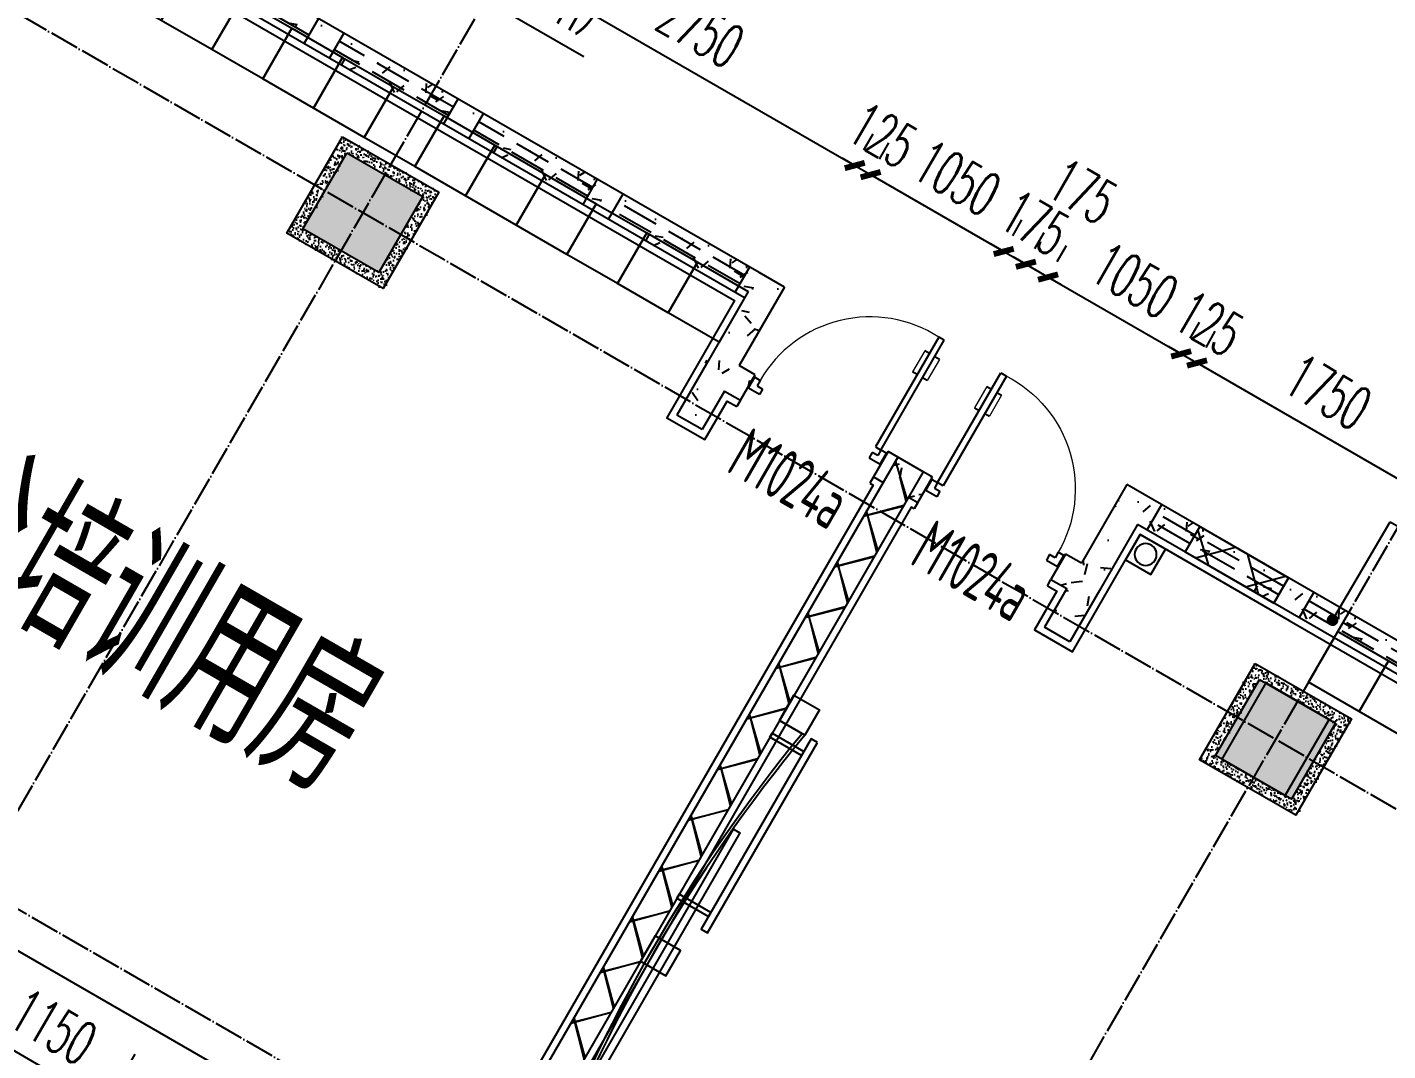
# Model space of a CAD drawing. Header units: millimetres. Extents: x 216654360 to 218309126, y 218099985 to 219647706.
# Drawn here: x 217954669 to 217963966, y 218929070 to 218936065 of the extents above; entities that cross this region are included whole.
import ezdxf

# ---------------------------------------------------------------- set-up
doc = ezdxf.new("R2010")
doc.units = ezdxf.units.MM
doc.header["$LTSCALE"] = 1000
doc.linetypes.add('DASH', pattern=[0.35, 0.25, -0.1])
doc.linetypes.add('DOTE', pattern=[2.4200000000000004, 2, -0.2, 0.02, -0.2])
for name, color, linetype in [('A-ANNO-DIMS', 3, 'Continuous'), ('A-ANNO-DOTE', 1, 'DOTE'), ('A-ANNO-IDEN-INDX', 3, 'Continuous'), ('A-ANNO-TTLB', 7, 'Continuous'), ('A-ANNO-TXT', 7, 'Continuous'), ('A-COLU-CONC', 2, 'Continuous'), ('A-FLOR', 91, 'Continuous'), ('A-FLOR-SPCL', 245, 'Continuous'), ('A-FURN', 45, 'Continuous'), ('A-WALL', 2, 'Continuous'), ('A-WALL-MSNW', 2, 'Continuous'), ('A-WALL-PATT', 252, 'Continuous'), ('A-WIND', 161, 'Continuous'), ('P-RAIN-VPIP', 193, 'Continuous'), ('PUB_HATCH', 8, 'Continuous'), ('WINDOW', 4, 'Continuous'), ('WINDOW_TEXT', 7, 'Continuous'), ('现状植物', 3, 'Continuous')]:
    doc.layers.add(name, color=color, linetype=linetype)
doc.layers.add('DIM_MODI', color=6, linetype='Continuous', plot=False)
doc.styles.add('_TCH_DIM_T3', font='SIMPLEX.shx', dxfattribs={"width": 0.5647058823529413, "bigfont": 'GBCBIG.shx'})
doc.styles.add('_TCH_WINDOW', font='GBENOR', dxfattribs={"width": 0.8, "bigfont": 'GBCBIG'})
doc.styles.add('A_DIM', font='SIMPLEX', dxfattribs={"width": 0.7, "bigfont": 'HZ'})
doc.dimstyles.new('_TCH_ARCH&&100', dxfattribs={"dimtxt": 297.5, "dimasz": 100, "dimexe": 250, "dimexo": 300, "dimgap": 126.25, "dimtad": 1, "dimdec": 0, "dimzin": 0, "dimdsep": 46, "dimtxsty": '_TCH_DIM_T3', "dimblk": 'ARCHTICK', "dimcen": 0.09, "dimclrt": 7, "dimazin": 2, "dimtfac": 1, "dimtdec": 0, "dimtix": 1, "dimtmove": 2, "dimatfit": 3, "dimfxl": 100, "dimtolj": 1, "dimtzin": 0, "dimarcsym": 0})
pattern_1 = [(0, (354, -366), (600, 1200), [0, -1200]), (0, (-348, -528), (600, 1200), [0, -1200]), (0, (42, -540), (600, 1200), [0, -1200]), (0, (468, -186), (600, 1200), [0, -1200]), (0, (-30, -600), (600, 1200), [0, -1200]), (0, (588, 570), (600, 1200), [0, -1200]), (0, (222, 474), (600, 1200), [0, -1200]), (0, (413.9999999999999, 324), (600, 1200), [0, -1200]), (0, (-564, 300), (600, 1200), [0, -1200]), (0, (24, 246), (600, 1200), [0, -1200]), (0, (-204, -60), (600, 1200), [0, -1200]), (0, (-192, -509.9999999999999), (600, 1200), [0, -1200]), (0, (258, -558), (600, 1200), [0, -1200]), (0, (588, -30), (600, 1200), [0, -1200]), (0, (-534, -216), (600, 1200), [0, -1200]), (0, (-432, -12), (600, 1200), [0, -1200]), (0, (36, -96), (600, 1200), [0, -1200]), (0, (-132, -270), (600, 1200), [0, -1200]), (0, (-228, 126), (600, 1200), [0, -1200]), (0, (-78, 576), (600, 1200), [0, -1200]), (0, (-486.0000000000001, -468), (600, 1200), [0, -1200]), (0, (174, 330), (600, 1200), [0, -1200]), (0, (-384, 348), (600, 1200), [0, -1200]), (0, (-480, 504), (600, 1200), [0, -1200]), (130.601294, (514.285716, 194.285712), (-2999.999966861969, 3600.000015739533), [52.683108, -22074.222]), (18.4349488, (428.571432, 217.142856), (2999.999988936139, 1199.999991146445), [54.21048, -7535.2558]), (90, (428.571432, 165.714288), (600.0000000000001, 1200), [51.428568, -2348.5713]), (161.565051, (480, 148.571424), (-3000.000015105215, 1199.999910544823), [54.21048, -7535.2558]), (53.1301023, (480, 148.571424), (600.0000011342403, 1199.99999943288), [57.14286, -5942.856999999999]), (135, (525.714288, -462.85704), (-600.0000725322863, 1199.999918790402), [48.48732, -3345.6252]), (45, (457.142856, -462.85704), (599.9999961647541, 1199.999995157935), [48.48732, -3345.6252]), (135, (491.428572, -497.1428400000001), (-600.0000725322863, 1199.999918790402), [48.48732, -3345.6252]), (45, (491.428572, -497.1428400000001), (599.9999961647541, 1199.999995157935), [48.48732, -3345.6252]), (116.565051, (-51.42852, 342.857148), (-0.0001043859734650709, 2399.999934707041), [63.887652, -1277.753]), (180, (-79.99991999999999, 399.999996), (-599.9999999999998, 1200), [68.571432, -1131.4285]), (63.43494880000001, (-177.1428, 342.857148), (5.432290706153253e-06, 2399.999988372672), [63.887652, -1277.753]), (116.565051, (-148.5714, 285.714288), (-0.0001043859734650709, 2399.999934707041), [63.887652, -1277.753]), (0, (-148.5714, 285.714288), (600, 1200), [68.571432, -1131.4285]), (63.43494880000001, (-79.99991999999999, 285.714288), (5.432290706153253e-06, 2399.999988372672), [63.887652, -1277.753]), (107.102728, (399.999996, -62.85708000000001), (-1799.999931184909, 6000.000009680287), [77.72269200000001, -32565.805]), (143.972626, (377.142852, 11.428572), (-11399.99985547618, 8399.999990492668), [77.72269200000001, -16244.04]), (180, (314.285712, 57.14286), (-599.9999999999998, 1200), [74.285712, -1125.7142]), (36.02737329999999, (177.14286, 11.428572), (11399.99991575318, 8399.99990944439), [77.72269200000001, -16244.04]), (71.5650511, (154.285716, -57.14279999999999), (1800.000009240657, 5999.99998966958), [72.280632, -7517.185600000001]), (107.102728, (177.14286, -131.42856), (-1799.999931184909, 6000.000009680287), [77.72269200000001, -32565.805]), (143.972626, (240, -177.1428), (-11399.99985547618, 8399.999990492668), [77.72269200000001, -16244.04]), (0, (240, -177.1428), (600, 1200), [74.285712, -1125.7142]), (36.02737329999999, (314.285712, -177.1428), (11399.99991575318, 8399.99990944439), [77.72269200000001, -16244.04]), (71.5650511, (377.142852, -131.42856), (1800.000009240657, 5999.99998966958), [72.280632, -7517.185600000001]), (150.255118, (411.428568, 497.142852), (-1800.000004260273, 1199.999985130039), [46.07004, -9628.639200000001]), (90, (371.428572, 474.28572), (600.0000000000001, 1200), [45.714288, -2354.2855]), (29.7448813, (371.428572, 474.28572), (1800.000001060037, 1199.999994395642), [46.07004, -9628.639200000001]), (116.565051, (131.428572, -354.28572), (-0.0001043859734650709, 2399.999934707041), [63.887652, -1277.753]), (168.690067, (102.857148, -297.1428), (-5400.000004006199, 1199.999969888218), [58.274508, -12179.371]), (41.18592510000001, (0, -325.7142), (14999.99990911732, 13199.99988457684), [60.743688, -25451.604]), (90, (0, -382.85712), (600.0000000000001, 1200), [57.14286, -2342.857]), (138.814074, (45.714288, -422.85708), (-14999.99973338043, 13200.0000840726), [60.743688, -25451.604]), (16.6992442, (45.714288, -422.85708), (19799.99985103278, 5999.99993715613), [59.6589, -24997.075]), (60.9453959, (102.857148, -405.71424), (599.9999984077513, 1199.99998938541), [58.83217200000001, -24650.679]), (109.983106, (-371.42856, 148.571424), (-3000.000011299861, 8399.999977770043), [66.88400399999998, -28024.39499999999]), (155.556045, (-394.28568, 211.428576), (-7800.000029732115, 3599.999925205931), [69.045972, -28930.263]), (24.4439547, (-519.99996, 211.428576), (7800.000003890955, 3599.999982684802), [69.045972, -28930.263]), (70.01689340000001, (-542.85708, 148.571424), (3000.000009044286, 8399.999979161448), [66.88400399999999, -28024.395]), (109.983106, (-519.99996, 85.71428399999999), (-3000.000011299861, 8399.999977770043), [66.88400399999998, -28024.39499999999]), (160.016893, (-457.14276, 62.85714), (-3000.000001763259, 1199.999945333349), [66.88400399999999, -13978.755]), (19.9831065, (-457.14276, 62.85714), (2999.999983528817, 1199.999998096056), [66.88400399999999, -13978.755]), (70.01689340000001, (-394.28568, 85.71428399999999), (3000.000009044286, 8399.999979161448), [66.88400399999999, -28024.395]), (122.005383, (74.285712, 39.999996), (-600.0000805229399, 1199.999938741572), [53.908464, -11266.868]), (18.4349488, (-5.71428, 68.571432), (2999.999988936139, 1199.999991146445), [54.21048, -7535.2558]), (90, (-5.71428, 17.142852), (600.0000000000001, 1200), [51.428568, -2348.5713]), (161.565051, (45.714288, 0), (-3000.000015105215, 1199.999910544823), [54.21048, -7535.2558]), (54.46232220000002, (45.714288, 0), (4199.999993914518, 5999.999991012131), [49.15614, -20596.423]), (116.565051, (-274.28568, -251.42856), (-0.0001043859734650709, 2399.999934707041), [63.887652, -1277.753]), (180, (-302.85708, -194.28564), (-599.9999999999998, 1200), [62.85714, -1137.1428]), (59.0362434, (-399.99996, -251.42856), (600.000001953063, 1199.999994175555), [66.63945599999998, -13927.644]), (120.963756, (-365.71428, -308.57136), (-600.0000819959288, 1199.999944893199), [66.639456, -13927.644]), (0, (-365.71428, -308.57136), (600, 1200), [62.85714, -1137.1428]), (63.43494880000001, (-302.85708, -308.57136), (5.432290706153253e-06, 2399.999988372672), [63.887652, -1277.753])]
pattern_2 = [(45, (200, 0), (-200.0002033111466, 200.0002033111467), []), (135, (200, 0), (-200.0002033111467, -200.0002033111466), [])]
pattern_3 = [(140, (6502386.07597335, 175688.3338082992), (6.275213498259515, 71.72601826007535), [7.5, -82.5]), (85, (6502386.07597335, 175688.3338082992), (-75.21921337000119, -13.8751333613), [6, -66]), (190.4514, (6502386.59890735, 175694.3109762992), (-68.94395420609534, 57.85093817140216), [6.37401899999999, -70.11421119999983]), (136.1842, (6502366.07597335, 175688.3338082992), (16.55190143290181, 106.7241048625644), [11.24999999999998, -123.7499999999998]), (186.6356, (6502367.45530405, 175697.2274827992), (-97.41178709004417, 93.46627055487033), [9.561028799999953, -105.1712999999996]), (81.18420000000006, (6502366.07597335, 175688.3338082992), (-97.41186009253246, 93.46619451336272), [9, -99]), (111, (6502371.07597335, 175698.3338082992), (40.26188906653389, 59.69070521184616), [7.499999999999989, -82.49999999999983]), (55.99999999999998, (6502371.07597335, 175698.3338082992), (-72.5150045046853, 24.33153319215818), [6, -66]), (161.4514, (6502374.431133949, 175703.3080315992), (-32.25304967099523, 84.02226285814899), [6.374018999999989, -70.11421119999981]), (127.5, (6502386.07597335, 175688.3338082992), (-33.28938538313115, 1.215985531729069), [0, -65.19999999999999, 0, -67, 0, -66.25]), (97.49999999999993, (6502386.07597335, 175688.3338082992), (-39.44117118823602, 26.30695374421486), [0, -38.2, 0, -63.7, 0, -25.25]), (57.49999999999999, (6502386.07597335, 175666.0338082992), (2.255487173437979, 53.3822436172409), [0, -25, 0, -78, 0, -103.5]), (47.5, (6502386.07597335, 175656.0338082992), (-10.01049823323177, 58.31861693423862), [0, -32.4999999999999, 0, -51.7999999999999, 0, -73.4999999999998])]

# ---------------------------------------------------------------- blocks, each defined once
blk = doc.blocks.new('A$C5EDE6A0B')
at = {"layer": 'A-FURN', "color": 251}
for points in [[(0, -400.0000000036089), (0, 0), (400, 0), (399.9999999990687, -400.0000000037398)], [(399.9999999990687, -400.0000000038563), (399.9999999990687, -2.328306436538696e-10), (799.9999999990687, -2.473825588822365e-10), (799.9999999990687, -400.0000000039727)], [(799.9999999990687, -400.0000000039727), (799.9999999990396, -4.656612873077393e-10), (1199.99999999904, -4.802132025361061e-10), (1199.999999999069, -400.0000000042055)], [(1199.999999999069, -400.0000000043219), (1199.999999999069, -6.984919309616089e-10), (1599.999999999069, -7.130438461899757e-10), (1599.99999999904, -400.0000000044092)], [(1599.99999999904, -400.0000000045402), (1599.99999999904, -9.313225746154785e-10), (1999.99999999904, -9.458744898438454e-10), (1999.999999999069, -400.0000000046712)], [(1999.999999999069, -400.0000000046712), (1999.99999999904, -1.178705133497715e-09), (2399.999999999069, -1.178705133497715e-09), (2399.999999998137, -400.000000004904)], [(2399.999999998108, -400.0000000050059), (2399.999999998108, -1.396983861923218e-09), (2799.999999998137, -1.411535777151585e-09), (2799.999999998137, -400.0000000051223)], [(2799.999999998137, -400.0000000052532), (2799.999999998137, -1.644366420805454e-09), (3199.999999998137, -1.658918336033821e-09), (3199.999999998137, -400.0000000053551)], [(3199.999999998137, -400.0000000053551), (3199.999999998108, -1.862645149230957e-09), (3599.999999998137, -1.877197064459324e-09), (3599.999999997206, -400.0000000056025)], [(3599.999999997206, -400.0000000057189), (3599.999999997206, -2.110027708113194e-09), (3999.999999997206, -2.110027708113194e-09), (3999.999999997206, -400.0000000058353)], [(3999.999999997206, -400.0000000058353), (3999.999999997177, -2.342858351767063e-09), (4399.999999997206, -2.342858351767063e-09), (4399.999999997206, -400.0000000060681)], [(4399.999999997206, -400.0000000061846), (4399.999999997206, -2.561137080192566e-09), (4799.999999997206, -2.575688995420933e-09), (4799.999999997206, -400.0000000062864)]]:
    blk.add_lwpolyline(points, close=True, dxfattribs=at)
blk = doc.blocks.new('$DorLib2D$00000009')
for p, q in [((0.4128784780300046, 0.9052619659617922), (0.4128784780300046, 0.08070055595349494)), ((0.4541065485304194, 0.9052619659617922), (0.4128784780300046, 0.9052619659617922)), ((0.4541065485304194, 0.08070055595349494), (0.4541065485304194, 0.9052619659617922)), ((0.4128784780300046, 0.7821568824082695), (0.3780038555081039, 0.7821568824082694)), ((0.4889811710523202, 0.7821568824082694), (0.4541065485304194, 0.7821568824082695)), ((0.4128784780300046, 0.6235084014994399), (0.3780038555081039, 0.6235084014994398)), ((0.4889811710523202, 0.6235084014994398), (0.4541065485304194, 0.6235084014994399)), ((-0.4941390729791224, 0.08070055595349494), (-0.4529110024787076, 0.08070055595349494)), ((-0.4941390729791224, -0.001755585047334795), (-0.4941390729791224, 0.08070055595349494)), ((-0.4529110024787076, 0.08070055595349494), (-0.4529110024787076, 0.03947248545308008)), ((-0.4529110024787076, 0.03947248545308008), (-0.4116829319782927, 0.03947248545308008)), ((-0.4116829319782927, 0.03947248545308008), (-0.4116829319782927, -0.001755585047334795)), ((0.4128784780300046, 0.08070055595349494), (0.4541065485304194, 0.08070055595349494)), ((0.4541065485304194, 0.03947248545308008), (0.4128784780300046, 0.03947248545308008)), ((0.4128784780300046, 0.03947248545308008), (0.4128784780300046, -0.001755585047334795)), ((0.4953346190308343, 0.08070055595349494), (0.4541065485304194, 0.08070055595349494)), ((0.4541065485304194, 0.08070055595349494), (0.4541065485304194, 0.03947248545308008)), ((0.4953346190308343, -0.001755585047334795), (0.4953346190308343, 0.08070055595349494)), ((-0.4941390729791224, -0.001755585047334795), (-0.4941390729791224, -0.001755585047334795)), ((-0.4116829319782927, -0.001755585047334795), (-0.4941390729791224, -0.001755585047334795)), ((0.4128784780300046, -0.001755585047334795), (0.4953346190308343, -0.001755585047334795)), ((0.4953346190308343, -0.001755585047334795), (0.4953346190308343, -0.001755585047334795))]:
    blk.add_line(p, q)
at = {"lineweight": 13}
for p, q in [((0.3780038555081039, 0.7821568824082694), (0.3780038555081039, 0.6235084014994398)), ((0.4889811710523202, 0.7821568824082694), (0.4889811710523202, 0.6235084014994398))]:
    blk.add_line(p, q, dxfattribs=at)
blk.add_arc((0.3716497624938499, 0.08173193500353383), 0.8245614100082972, 87.13397114007623, 180.0716668053313, dxfattribs=at)
blk = doc.blocks.new('123rty7u778')
at = {"layer": 'PUB_HATCH'}
h = blk.add_hatch(dxfattribs=at)
h.set_pattern_fill('加气混凝土', color=256, scale=100, style=0)
h.set_pattern_definition(pattern_1)
h.paths.add_polyline_path([(4946063.217079565, -191035.5933836235), (4945996.55041303, -190935.5933836262), (4939046.550412573, -190935.5933836259), (4939246.55041269, -191135.5933836183), (4945996.550412833, -191135.5933836185)])
h = blk.add_hatch(dxfattribs=at)
h.set_pattern_fill('加气混凝土', color=256, scale=100, style=0)
h.set_pattern_definition(pattern_1)
h.paths.add_polyline_path([(4939246.55041269, -191135.5933836183), (4939046.550412573, -190935.5933836259), (4939046.55041257, -191555.9127569674), (4939113.217079274, -191655.9127570019), (4939246.550412566, -191655.9127570355)])
h = blk.add_hatch(dxfattribs=at)
h.set_pattern_fill('加气混凝土', color=256, scale=100, style=0)
h.set_pattern_definition(pattern_1)
h.paths.add_polyline_path([(4945996.550412833, -190935.9127564223), (4945996.55041303, -190935.5933836262), (4946063.217079565, -191035.5933836235), (4946196.550412833, -191035.5933836258), (4946196.550412833, -190935.9127564223)])
h = blk.add_hatch(dxfattribs=at)
h.set_pattern_fill('加气混凝土', color=256, scale=100, style=0)
h.set_pattern_definition(pattern_1)
h.paths.add_polyline_path([(4946063.217079565, -191035.5933836235), (4945996.550412833, -191135.5933836185), (4945996.550412834, -191655.9127568066), (4946129.883746193, -191655.9127567989), (4946196.550412829, -191555.9127568017), (4946196.550412833, -191035.5933836258)])
h = blk.add_hatch(dxfattribs=at)
h.set_pattern_fill('加气混凝土', color=256, scale=100, style=0)
h.set_pattern_definition(pattern_1)
h.paths.add_polyline_path([(4937796.550412821, -191755.9127570029), (4937871.55041275, -191755.912756999), (4937871.55041275, -191555.9127569655), (4937596.550412823, -191555.9127569674)])
h = blk.add_hatch(dxfattribs=at)
h.set_pattern_fill('多孔材料', color=256, scale=100, style=0)
h.set_pattern_definition(pattern_2)
h.paths.add_polyline_path([(4937796.550412821, -191755.9127570029), (4937596.550412823, -191555.9127569674), (4937596.550412932, -198596.0313949625), (4937796.550412932, -198596.0313949609)])
h = blk.add_hatch(dxfattribs=at)
h.set_pattern_fill('加气混凝土', color=256, scale=100, style=0)
h.set_pattern_definition(pattern_1)
h.paths.add_polyline_path([(4939046.55041257, -191555.9127569674), (4938921.550412751, -191555.9127569655), (4938921.55041275, -191755.912756999), (4939046.550412687, -191755.9127570029), (4939113.217079274, -191655.9127570019)])
h = blk.add_hatch(dxfattribs=at)
h.set_pattern_fill('加气混凝土', color=256, scale=100, style=0)
h.set_pattern_definition(pattern_1)
h.paths.add_polyline_path([(4946196.550412917, -191755.9127567887), (4946321.550412904, -191755.9127567778), (4946321.550412903, -191555.9127567355), (4946196.550412829, -191555.9127568017), (4946129.883746193, -191655.912756799)])
h = blk.add_hatch(dxfattribs=at)
h.set_pattern_fill('加气混凝土', color=256, scale=100, style=0)
h.set_pattern_definition(pattern_1)
h.paths.add_polyline_path([(4947646.550523447, -191555.9127568017), (4947371.550412903, -191555.9127567355), (4947371.550412903, -191755.9127567778), (4947446.550302394, -191755.9127567887)])
h = blk.add_hatch(dxfattribs=at)
h.set_pattern_fill('多孔材料', color=256, scale=100, style=0)
h.set_pattern_definition(pattern_2)
h.paths.add_polyline_path([(4947646.550523447, -191555.9127568017), (4947446.550302394, -191755.9127567887), (4947446.542741804, -198596.0312844279), (4947646.542741804, -198596.0315054939)])
h = blk.add_hatch(dxfattribs=at)
h.set_pattern_fill('加气混凝土', color=256, scale=100, style=0)
h.set_pattern_definition(pattern_1)
h.paths.add_polyline_path([(4939113.217079274, -191655.9127570019), (4939046.550412687, -191755.9127570029), (4939046.550412565, -192060.9127563674), (4939246.550412565, -192060.9127563676), (4939246.550412566, -191655.9127570355)])
h = blk.add_hatch(dxfattribs=at)
h.set_pattern_fill('加气混凝土', color=256, scale=100, style=0)
h.set_pattern_definition(pattern_1)
h.paths.add_polyline_path([(4946129.883746193, -191655.912756799), (4945996.550412834, -191655.9127568064), (4945996.550412834, -192060.9127563676), (4946196.550412834, -192060.9127563676), (4946196.550412917, -191755.9127567887)])
at = {"layer": 'A-ANNO-IDEN-INDX'}
for p, q in [((4940727.205856083, -191035.5933836256), (4940731.6137655, -190257.0000949414)), ((4940731.6137655, -190257.0000949414), (4944220.066363484, -190257.0000949414))]:
    blk.add_line(p, q, dxfattribs=at)
at = {"layer": 'A-ANNO-IDEN-INDX', "const_width": 40}
blk.add_lwpolyline([(4940727.092630376, -191055.5930631215, 1), (4940727.31908179, -191015.5937041297, 1)], format="xyb", close=True, dxfattribs=at)
at = {"layer": 'A-FURN', "color": 251}
blk.add_line((4937796.65419766, -193520.049067658), (4937996.654194442, -193520.0885831096), dxfattribs=at)
for points in [[(4937796.65419766, -193520.049067658), (4937796.693713081, -193320.0490717104), (4937996.693709209, -193320.0885871324), (4937996.654193786, -193520.088583109)], [(4938096.654191745, -193520.1083406116), (4938046.65419278, -193520.0984618606), (4938046.357827862, -195020.0984326726), (4938096.357826768, -195020.1083114534)], [(4938046.634435457, -193620.0984597597), (4938046.628508062, -193650.0984591146), (4937796.628512614, -193650.0490647925), (4937796.634439978, -193620.0490654972)], [(4937895.903405503, -194320.0489934004), (4937945.903405503, -194320.0489934004), (4937945.903405503, -196320.0489934004), (4937895.903405503, -196320.0489934004)], [(4938046.377585604, -194920.0984346244), (4938046.383512818, -194890.0984352696), (4937796.383517371, -194890.0490411859), (4937796.377590126, -194920.0490404817)], [(4937796.318770506, -195217.7543741374), (4937796.279255205, -195417.7543700847), (4937996.279251332, -195417.7938853875), (4937996.318766632, -195217.7938894103)]]:
    blk.add_lwpolyline(points, close=True, dxfattribs=at)
for radius, start, end in [(10897.37174121828, 170.4811375720541, 189.4962217498478), (10877.37174121828, 170.463492991211, 189.5138664403531)]:
    blk.add_arc((4948723.703251525, -195322.2080362383), radius, start, end, dxfattribs=at)
at = {"layer": 'A-WALL'}
for p, q in [((4945996.55041303, -190935.5933836262), (4939046.550412573, -190935.5933836259)), ((4939046.550412573, -190935.5933836259), (4939046.55041257, -191555.9127569674)), ((4945996.550412833, -190935.9127564223), (4945996.55041303, -190935.5933836262)), ((4946196.550412833, -190935.9127564223), (4945996.550412833, -190935.9127564223)), ((4946196.550412833, -190935.9127564223), (4946196.550412833, -191035.5933836258)), ((4946196.550412833, -191035.5933836258), (4946196.550412829, -191555.9127568017)), ((4945996.550412833, -191135.5933836185), (4939246.55041269, -191135.5933836183)), ((4939246.55041269, -191135.5933836183), (4939246.550412566, -191655.9127570355)), ((4945996.550412833, -191135.5933836185), (4945996.550412834, -191655.9127568066)), ((4937871.55041275, -191555.9127569655), (4937596.550412823, -191555.9127569674)), ((4937596.550412823, -191555.9127569674), (4937596.550412932, -198596.0313949625)), ((4937871.55041275, -191755.912756999), (4937871.55041275, -191555.9127569655)), ((4939046.55041257, -191555.9127569674), (4938921.550412751, -191555.9127569655)), ((4938921.550412751, -191555.9127569655), (4938921.55041275, -191755.912756999)), ((4946321.550412903, -191555.9127567355), (4946196.550412829, -191555.9127568017)), ((4946321.550412904, -191755.9127567778), (4946321.550412903, -191555.9127567355)), ((4947646.550523447, -191555.9127568017), (4947371.550412903, -191555.9127567355)), ((4947371.550412903, -191555.9127567355), (4947371.550412903, -191755.9127567778)), ((4947646.550523447, -191555.9127568017), (4947646.542741804, -198596.0315054939)), ((4939246.550412566, -191655.9127570355), (4939246.550412565, -192060.9127563676)), ((4945996.550412834, -191655.9127568064), (4945996.550412834, -192060.9127563676)), ((4937796.550412821, -191755.9127570029), (4937871.55041275, -191755.912756999)), ((4937796.550412821, -191755.9127570029), (4937796.550412932, -198596.0313949609)), ((4938921.55041275, -191755.912756999), (4939046.550412687, -191755.9127570029)), ((4939046.550412687, -191755.9127570029), (4939046.550412565, -192060.9127563674)), ((4946196.550412917, -191755.9127567887), (4946321.550412904, -191755.9127567778)), ((4946196.550412917, -191755.9127567887), (4946196.550412834, -192060.9127563676)), ((4947371.550412903, -191755.9127567778), (4947446.550302394, -191755.9127567887)), ((4947446.550302394, -191755.9127567887), (4947446.542741804, -198596.0312844279)), ((4939246.550412565, -192060.9127563676), (4939046.550412565, -192060.9127563674)), ((4946196.550412834, -192060.9127563676), (4945996.550412834, -192060.9127563676))]:
    blk.add_line(p, q, dxfattribs=at)
at = {"layer": 'A-WALL', "color": 6}
for p, q in [((4937871.550412684, -191755.9127575257), (4937871.550412682, -191805.9127575257)), ((4938921.55041278, -191805.9127570521), (4938921.550412778, -191755.9127570521)), ((4946321.55041304, -191755.9127573387), (4946321.55041304, -191805.9127574633)), ((4947371.550412886, -191755.9127569807), (4947371.550358941, -191805.9127571053))]:
    blk.add_line(p, q, dxfattribs=at)
for points in [[(4938921.55041278, -191805.9127570521), (4938996.550412547, -191805.9127570488), (4938996.550412567, -192110.9127563676), (4939296.550412565, -192110.9127563676), (4939296.550412565, -191185.5933836242), (4939471.518433979, -191185.5933836242), (4939471.518433979, -191185.5933836231), (4940471.550412937, -191185.5933836254), (4940471.550412937, -191185.5933836275), (4945946.55041282, -191185.5933836277), (4945946.550412821, -192110.9127563678), (4946246.550412839, -192110.9127563676), (4946246.550412789, -191805.912756997), (4946321.550412968, -191805.912756997)], [(4937871.550412737, -191805.9127570521), (4937846.550412934, -191805.9127570512), (4937846.550412935, -198546.0313949606), (4938996.542612281, -198546.0313949609)], [(4947371.550358985, -191805.9127569969), (4947396.550251088, -191805.9127839694), (4947396.542795748, -198546.0313949597), (4946246.550412927, -198546.0313949608)]]:
    blk.add_lwpolyline(points, dxfattribs=at)
at = {"layer": 'A-WIND', "linetype": 'DASH'}
for p, q in [((4939321.55041248, -191135.5933836256, 1500), (4939321.55041248, -190935.5933836256, 1500)), ((4940321.55041248, -191135.5933836257, 1500), (4940321.55041248, -190935.5933836257, 1500)), ((4940521.550412933, -191135.5933836256, 1500), (4940521.550412933, -190935.5933836256, 1500)), ((4942521.550412934, -191135.5933836257, 1500), (4942521.550412934, -190935.5933836257, 1500)), ((4942721.550412935, -191135.5933836257, 1500), (4942721.550412935, -190935.5933836257, 1500)), ((4943621.550412935, -191135.5933836258, 1500), (4943621.550412935, -190935.5933836258, 1500)), ((4943821.550412934, -191135.5933836258, 1500), (4943821.550412934, -190935.5933836258, 1500)), ((4944721.550412934, -191135.5933836258, 1500), (4944721.550412934, -190935.5933836258, 1500)), ((4944921.550412928, -191135.5933836258, 1500), (4944921.550412928, -190935.5933836258, 1500)), ((4945921.550412928, -191135.5933836258, 1500), (4945921.550412928, -190935.5933836258, 1500)), ((4940321.55041248, -191002.2600502923, 1500), (4939321.55041248, -191002.2600502923, 1500)), ((4941421.550412933, -191002.2600502924, 1500), (4940521.550412933, -191002.2600502923, 1500)), ((4943621.550412935, -191002.2600502924, 1500), (4942721.550412935, -191002.2600502924, 1500)), ((4944721.550412934, -191002.2600502925, 1500), (4943821.550412934, -191002.2600502924, 1500)), ((4945921.550412928, -191002.2600502925, 1500), (4944921.550412928, -191002.2600502924, 1500)), ((4940321.55041248, -191068.926716959, 1500), (4939321.55041248, -191068.926716959, 1500)), ((4941421.550412933, -191068.926716959, 1500), (4940521.550412933, -191068.926716959, 1500)), ((4942521.550412934, -191068.9267169591, 1500), (4941621.550412934, -191068.926716959, 1500)), ((4943621.550412935, -191068.9267169591, 1500), (4942721.550412935, -191068.9267169591, 1500)), ((4944721.550412934, -191068.9267169592, 1500), (4943821.550412934, -191068.9267169591, 1500)), ((4945921.550412928, -191068.9267169592, 1500), (4944921.550412928, -191068.9267169591, 1500))]:
    blk.add_line(p, q, dxfattribs=at)
at = {"linetype": 'Continuous', "rotation": 180}
for p in [(4945596.550412833, -191485.9127568838), (4945996.550412833, -191485.9127568838)]:
    blk.add_blockref('A$C5EDE6A0B', p, dxfattribs=at)
at = {"layer": 'WINDOW'}
ref = blk.add_blockref('$DorLib2D$00000009', (4938396.550412773, -191655.9127570355), dxfattribs=dict(at, xscale=1050, yscale=-1050, zscale=200, rotation=180))
ref.add_attrib('A', 'M1024a', (4938020.883746108, -192146.607847529), dxfattribs={"layer": 'WINDOW_TEXT', "height": 350, "style": '_TCH_WINDOW', "width": 0.6400000000000001})
ref = blk.add_blockref('$DorLib2D$00000009', (4946846.550412943, -191655.9127568065), dxfattribs=dict(at, xscale=-1050, yscale=-1050, zscale=200, rotation=180))
ref.add_attrib('A', 'M1024a', (4946470.883746278, -192226.3403878803), dxfattribs={"layer": 'WINDOW_TEXT', "height": 350, "style": '_TCH_WINDOW', "width": 0.6400000000000001})
at = {"layer": 'A-ANNO-TXT', "color": 7, "style": 'A_DIM'}
for s, height, width, p in [('）', 350, 0.7, (4944076.483686319, -190152.0000949414)), ('1h', 280, 0.6999999999999998, (4943749.817019652, -190152.0000949414))]:
    blk.add_text(s, height=height, dxfattribs=dict(at, width=width)).set_placement(p)
at = {"layer": 'A-ANNO-TXT', "linetype": 'Continuous', "style": 'A_DIM', "width": 0.7}
blk.add_text('办公培训用房', height=1000, dxfattribs=at).set_placement((4941229.396303697, -195565.5344053968))
blk = doc.blocks.new('123attt')
h = blk.add_hatch(color=2)
h.dxf.hatch_style = 1
h.paths.add_polyline_path([(6528856.650242668, 260781.6907820057), (6529456.650242668, 260781.6907820057), (6529456.650242668, 260181.6907820409), (6528856.650242668, 260181.6907820409)])
at = {"layer": 'A-WALL'}
blk.add_lwpolyline([(6528856.650242668, 260781.6907820057), (6529456.650242668, 260781.6907820057), (6529456.650242668, 260181.6907820409), (6528856.650242668, 260181.6907820409)], close=True, dxfattribs=at)
blk = doc.blocks.new('2929sk')
at = {"layer": 'A-COLU-CONC'}
h = blk.add_hatch(dxfattribs=at)
h.set_pattern_fill('混凝土', scale=10, angle=90)
h.set_pattern_definition(pattern_3)
h.paths.add_polyline_path([(-62088.40205167048, -86952.76195850916), (-61708.39814537857, -86952.76195850916), (-61708.39814537857, -86872.76195850916), (-62008.40205167048, -86872.76195850916), (-62008.40205167048, -86572.76195832115), (-62088.40205167048, -86572.76195832115)])
h.paths.add_polyline_path([(-61708.39814537857, -86952.76195850916), (-61328.39814541303, -86952.76195850916), (-61328.39814541303, -86572.76195832115), (-61408.39814541303, -86572.76195832115), (-61408.39814541303, -86872.76195850916), (-61708.39814537857, -86872.76195850916)])
h.paths.add_polyline_path([(-61408.39814541303, -86572.76195832115), (-61328.39814541303, -86572.76195832115), (-61328.39814541303, -86192.76195850811), (-61708.39814537857, -86192.76195850811), (-61708.39814537857, -86272.76195850811), (-61408.39814541303, -86272.76195850811)])
h.paths.add_polyline_path([(-62088.40205167048, -86572.76195832115), (-62008.40205167048, -86572.76195832115), (-62008.40205167048, -86272.76195850811), (-61708.39814537857, -86272.76195850811), (-61708.39814537857, -86192.76195850811), (-62088.40205167048, -86192.76195850811)])
h = blk.add_hatch(dxfattribs=at)
h.set_pattern_fill('混凝土', scale=10, angle=90)
h.set_pattern_definition(pattern_3)
h.paths.add_polyline_path([(-54888.40853632707, -86952.76195850916), (-54508.40463003516, -86952.76195850916), (-54508.40463003516, -86872.76195850916), (-54808.40853632707, -86872.76195850916), (-54808.40853632707, -86572.76195832115), (-54888.40853632707, -86572.76195832115)])
h.paths.add_polyline_path([(-54508.40463003516, -86952.76195850916), (-54128.40463006962, -86952.76195850916), (-54128.40463006962, -86572.76195832115), (-54208.40463006962, -86572.76195832115), (-54208.40463006962, -86872.76195850916), (-54508.40463003516, -86872.76195850916)])
h.paths.add_polyline_path([(-54208.40463006962, -86572.76195832115), (-54128.40463006962, -86572.76195832115), (-54128.40463006962, -86192.76195850817), (-54508.40463003516, -86192.76195850817), (-54508.40463003516, -86272.76195850817), (-54208.40463006962, -86272.76195850817)])
h.paths.add_polyline_path([(-54888.40853632707, -86572.76195832115), (-54808.40853632707, -86572.76195832115), (-54808.40853632707, -86272.76195850817), (-54508.40463003516, -86272.76195850817), (-54508.40463003516, -86192.76195850817), (-54888.40853632707, -86192.76195850817)])
at = {"layer": 'A-ANNO-DOTE', "ltscale": 0.1}
for p, q in [((-61708.41759934928, -98506.28522877552), (-61708.41759934928, -79972.7619583212)), ((-54508.41759934928, -98506.28522877552), (-54508.41759934928, -79972.76195832132)), ((-16719.25256192591, -81272.76195832115), (-77371.81503087282, -81272.76195832127)), ((-16719.25256192591, -86572.76195832115), (-75808.41759934928, -86572.76195832127))]:
    blk.add_line(p, q, dxfattribs=at)
at = {"layer": 'A-COLU-CONC', "color": 7}
for points in [[(-61328.39814541303, -86952.76195850916), (-62088.40205167048, -86952.76195850916), (-62088.40205167048, -86192.76195850811), (-61328.39814541303, -86192.76195850811)], [(-61408.39814541303, -86872.76195850916), (-62008.40205167048, -86872.76195850916), (-62008.40205167048, -86272.76195850811), (-61408.39814541303, -86272.76195850811)], [(-54128.40463006962, -86952.76195850916), (-54888.40853632707, -86952.76195850916), (-54888.40853632707, -86192.76195850817), (-54128.40463006962, -86192.76195850817)], [(-54208.40463006962, -86872.76195850916), (-54808.40853632707, -86872.76195850916), (-54808.40853632707, -86272.76195850817), (-54208.40463006962, -86272.76195850817)]]:
    blk.add_lwpolyline(points, close=True, dxfattribs=at)
at = {"layer": 'A-WALL', "color": 6, "rotation": 180}
for p in [(6467448.252097255, 173908.9288235325), (6474648.245612598, 173908.9288235325)]:
    blk.add_blockref('123attt', p, dxfattribs=at)
blk = doc.blocks.new('A$C31C83305')
at = {"layer": 'DIM_MODI'}
blk.add_lwpolyline([(100, 100), (100, -100), (-100, -100), (-100, 100)], close=True, dxfattribs=at)
at = {"layer": 'P-RAIN-VPIP'}
blk.add_circle((0, 4.592425496802574e-15), 75, dxfattribs=at)
blk = doc.blocks.new('p0422')
at = {"layer": 'A-ANNO-TTLB', "xscale": -1, "rotation": 180}
blk.add_blockref('A$C31C83305', (6107145.876535365, 34042.37200248954), dxfattribs=at)
blk = doc.blocks.new('_ArchTick')
at = {"color": 0, "linetype": 'ByBlock', "const_width": 0.4}
blk.add_lwpolyline([(-0.5, -0.5), (0.5, 0.5)], dxfattribs=at)
blk = doc.blocks.new('*D574')
at = {"layer": 'A-ANNO-DIMS', "color": 0, "lineweight": -2, "transparency": 16777216}
for p, q in [((6101720.835602639, 27632.88157944026), (6101720.835602639, 26989.98113785137)), ((6102870.835602637, 27632.88157944026), (6102870.835602637, 26989.98113785137)), ((6101720.835602639, 27239.98113785137), (6102870.835602637, 27239.98113785137))]:
    blk.add_line(p, q, dxfattribs=at)
at = {"layer": 'Defpoints', "color": 0, "transparency": 16777216}
for p in [(6101720.835602639, 27932.88157944026), (6102870.835602637, 27932.88157944026), (6102870.835602637, 27239.98113785137)]:
    blk.add_point(p, dxfattribs=at)
at = {"layer": 'A-ANNO-DIMS', "color": 0, "lineweight": -2, "transparency": 16777216, "xscale": 100, "yscale": 100, "zscale": 100, "rotation": 180}
blk.add_blockref('_ArchTick', (6101720.835602639, 27239.98113785137), dxfattribs=at)
at = {"layer": 'A-ANNO-DIMS', "color": 0, "lineweight": -2, "transparency": 16777216, "xscale": 100, "yscale": 100, "zscale": 100}
blk.add_blockref('_ArchTick', (6102870.835602637, 27239.98113785137), dxfattribs=at)
at = {"layer": 'A-ANNO-DIMS', "color": 7, "transparency": 16777216, "insert": (6102295.835602638, 27514.98113785137), "char_height": 297.5, "attachment_point": 5, "style": '_TCH_DIM_T3'}
blk.add_mtext('\\A1;1150', dxfattribs=at)
blk = doc.blocks.new('*D575')
at = {"layer": 'A-ANNO-DIMS', "color": 0, "lineweight": -2, "transparency": 16777216}
for p, q in [((6102870.835602637, 27632.88157944026), (6102870.835602637, 26989.98113785137)), ((6104020.835602632, 27632.88157944026), (6104020.835602632, 26989.98113785137)), ((6102870.835602637, 27239.98113785137), (6104020.835602632, 27239.98113785137))]:
    blk.add_line(p, q, dxfattribs=at)
at = {"layer": 'Defpoints', "color": 0, "transparency": 16777216}
for p in [(6102870.835602637, 27932.88157944026), (6104020.835602632, 27932.88157944026), (6104020.835602632, 27239.98113785137)]:
    blk.add_point(p, dxfattribs=at)
at = {"layer": 'A-ANNO-DIMS', "color": 0, "lineweight": -2, "transparency": 16777216, "xscale": 100, "yscale": 100, "zscale": 100, "rotation": 180}
blk.add_blockref('_ArchTick', (6102870.835602637, 27239.98113785137), dxfattribs=at)
at = {"layer": 'A-ANNO-DIMS', "color": 0, "lineweight": -2, "transparency": 16777216, "xscale": 100, "yscale": 100, "zscale": 100}
blk.add_blockref('_ArchTick', (6104020.835602632, 27239.98113785137), dxfattribs=at)
at = {"layer": 'A-ANNO-DIMS', "color": 7, "transparency": 16777216, "insert": (6103445.835602635, 27514.98113785137), "char_height": 297.5, "attachment_point": 5, "style": '_TCH_DIM_T3'}
blk.add_mtext('\\A1;1150', dxfattribs=at)
blk = doc.blocks.new('*D593')
at = {"layer": 'A-ANNO-DIMS', "color": 0, "lineweight": -2, "transparency": 16777216}
for p, q in [((6096870.990081976, 27031.66263231037), (6096870.991257751, 28095.39673061919)), ((6104020.993958693, 27031.6547292089), (6104020.995134468, 28095.38882751772)), ((6096870.99098142, 27845.39673061934), (6104020.994858136, 27845.38882751788))]:
    blk.add_line(p, q, dxfattribs=at)
at = {"layer": 'Defpoints', "color": 0, "transparency": 16777216}
for p in [(6104020.994858136, 27845.38882751788), (6096870.989750378, 26731.66263231055), (6104020.993627095, 26731.65472920908)]:
    blk.add_point(p, dxfattribs=at)
at = {"layer": 'A-ANNO-DIMS', "color": 0, "lineweight": -2, "transparency": 16777216, "xscale": 100, "yscale": 100, "zscale": 100}
for p, rotation in [((6096870.99098142, 27845.39673061934), 179.9999366693548), ((6104020.994858136, 27845.38882751788), 359.9999366693548)]:
    blk.add_blockref('_ArchTick', p, dxfattribs=dict(at, rotation=rotation))
at = {"layer": 'A-ANNO-DIMS', "color": 7, "transparency": 16777216, "insert": (6100445.993223744, 28120.39277906844), "char_height": 297.5, "attachment_point": 5, "rotation": 359.9999366693548, "style": '_TCH_DIM_T3'}
blk.add_mtext('\\A1;7150', dxfattribs=at)
blk = doc.blocks.new('*D331')
at = {"layer": 'A-ANNO-DIMS', "color": 0, "lineweight": -2, "transparency": 16777216}
for p, q in [((6101345.844556829, 35474.14101954783), (6101345.844556829, 35600.99999999999)), ((6104095.84455683, 35474.14101954783), (6104095.84455683, 35600.99999999999)), ((6101345.844556829, 35350.99999999999), (6104095.84455683, 35350.99999999999))]:
    blk.add_line(p, q, dxfattribs=at)
at = {"layer": 'Defpoints', "color": 0, "transparency": 16777216}
for p in [(6104095.84455683, 35350.99999999999), (6101345.844556829, 35174.14101954783), (6104095.84455683, 35174.14101954783)]:
    blk.add_point(p, dxfattribs=at)
at = {"layer": 'A-ANNO-DIMS', "color": 0, "lineweight": -2, "transparency": 16777216, "xscale": 100, "yscale": 100, "zscale": 100, "rotation": 180}
blk.add_blockref('_ArchTick', (6101345.844556829, 35350.99999999999), dxfattribs=at)
at = {"layer": 'A-ANNO-DIMS', "color": 0, "lineweight": -2, "transparency": 16777216, "xscale": 100, "yscale": 100, "zscale": 100}
blk.add_blockref('_ArchTick', (6104095.84455683, 35350.99999999999), dxfattribs=at)
at = {"layer": 'A-ANNO-DIMS', "color": 7, "transparency": 16777216, "insert": (6102720.844556829, 35625.99999999999), "char_height": 297.5, "attachment_point": 5, "style": '_TCH_DIM_T3'}
blk.add_mtext('\\A1;2750', dxfattribs=at)
blk = doc.blocks.new('*D332')
at = {"layer": 'A-ANNO-DIMS', "color": 0, "lineweight": -2, "transparency": 16777216}
for p, q in [((6104095.84455683, 35474.14101954783), (6104095.84455683, 35600.99999999999)), ((6104220.844556839, 35474.14101954783), (6104220.844556839, 35600.99999999999)), ((6104095.84455683, 35350.99999999999), (6103995.84455683, 35350.99999999999)), ((6104095.84455683, 35350.99999999999), (6104220.844556839, 35350.99999999999)), ((6104220.844556839, 35350.99999999999), (6104320.844556839, 35350.99999999999))]:
    blk.add_line(p, q, dxfattribs=at)
at = {"layer": 'Defpoints', "color": 0, "transparency": 16777216}
for p in [(6104220.844556839, 35350.99999999999), (6104095.84455683, 35174.14101954783), (6104220.844556839, 35174.14101954783)]:
    blk.add_point(p, dxfattribs=at)
at = {"layer": 'A-ANNO-DIMS', "color": 0, "lineweight": -2, "transparency": 16777216, "xscale": 100, "yscale": 100, "zscale": 100}
blk.add_blockref('_ArchTick', (6104095.84455683, 35350.99999999999), dxfattribs=at)
at = {"layer": 'A-ANNO-DIMS', "color": 0, "lineweight": -2, "transparency": 16777216, "xscale": 100, "yscale": 100, "zscale": 100, "rotation": 180}
blk.add_blockref('_ArchTick', (6104220.844556839, 35350.99999999999), dxfattribs=at)
at = {"layer": 'A-ANNO-DIMS', "color": 7, "transparency": 16777216, "insert": (6104158.344556835, 35625.99999999999), "char_height": 297.5, "attachment_point": 5, "style": '_TCH_DIM_T3'}
blk.add_mtext('\\A1;125', dxfattribs=at)
blk = doc.blocks.new('*D333')
at = {"layer": 'A-ANNO-DIMS', "color": 0, "lineweight": -2, "transparency": 16777216}
for p, q in [((6104220.844556839, 35474.14101954783), (6104220.844556839, 35600.99999999999)), ((6105270.844556991, 35474.14101954783), (6105270.844556991, 35600.99999999999)), ((6104220.844556839, 35350.99999999999), (6105270.844556991, 35350.99999999999))]:
    blk.add_line(p, q, dxfattribs=at)
at = {"layer": 'Defpoints', "color": 0, "transparency": 16777216}
for p in [(6105270.844556991, 35350.99999999999), (6104220.844556839, 35174.14101954783), (6105270.844556991, 35174.14101954783)]:
    blk.add_point(p, dxfattribs=at)
at = {"layer": 'A-ANNO-DIMS', "color": 0, "lineweight": -2, "transparency": 16777216, "xscale": 100, "yscale": 100, "zscale": 100, "rotation": 180}
blk.add_blockref('_ArchTick', (6104220.844556839, 35350.99999999999), dxfattribs=at)
at = {"layer": 'A-ANNO-DIMS', "color": 0, "lineweight": -2, "transparency": 16777216, "xscale": 100, "yscale": 100, "zscale": 100}
blk.add_blockref('_ArchTick', (6105270.844556991, 35350.99999999999), dxfattribs=at)
at = {"layer": 'A-ANNO-DIMS', "color": 7, "transparency": 16777216, "insert": (6104745.844556915, 35625.99999999999), "char_height": 297.5, "attachment_point": 5, "style": '_TCH_DIM_T3'}
blk.add_mtext('\\A1;1050', dxfattribs=at)
blk = doc.blocks.new('*D334')
at = {"layer": 'A-ANNO-DIMS', "color": 0, "lineweight": -2, "transparency": 16777216}
for p, q in [((6105270.844556991, 35474.14101954783), (6105270.844556991, 35600.99999999999)), ((6105445.844506539, 35474.14101954783), (6105445.844506539, 35600.99999999999)), ((6105270.844556991, 35350.99999999999), (6105170.844556991, 35350.99999999999)), ((6105270.844556991, 35350.99999999999), (6105445.844506539, 35350.99999999999)), ((6105445.844506539, 35350.99999999999), (6105545.844506539, 35350.99999999999))]:
    blk.add_line(p, q, dxfattribs=at)
at = {"layer": 'Defpoints', "color": 0, "transparency": 16777216}
for p in [(6105445.844506539, 35350.99999999999), (6105270.844556991, 35174.14101954783), (6105445.844506539, 35174.14101954783)]:
    blk.add_point(p, dxfattribs=at)
at = {"layer": 'A-ANNO-DIMS', "color": 0, "lineweight": -2, "transparency": 16777216, "xscale": 100, "yscale": 100, "zscale": 100}
blk.add_blockref('_ArchTick', (6105270.844556991, 35350.99999999999), dxfattribs=at)
at = {"layer": 'A-ANNO-DIMS', "color": 0, "lineweight": -2, "transparency": 16777216, "xscale": 100, "yscale": 100, "zscale": 100, "rotation": 180}
blk.add_blockref('_ArchTick', (6105445.844506539, 35350.99999999999), dxfattribs=at)
at = {"layer": 'A-ANNO-DIMS', "color": 7, "transparency": 16777216, "insert": (6105358.344531765, 35625.99999999999), "char_height": 297.5, "attachment_point": 5, "style": '_TCH_DIM_T3'}
blk.add_mtext('\\A1;175', dxfattribs=at)
blk = doc.blocks.new('*D335')
at = {"layer": 'A-ANNO-DIMS', "color": 0, "lineweight": -2, "transparency": 16777216}
for p, q in [((6105445.844506539, 35474.14101954783), (6105445.844506539, 35600.99999999999)), ((6105620.84455683, 35474.14101954783), (6105620.84455683, 35600.99999999999)), ((6105445.844506539, 35350.99999999999), (6105345.844506539, 35350.99999999999)), ((6105445.844506539, 35350.99999999999), (6105620.84455683, 35350.99999999999)), ((6105620.84455683, 35350.99999999999), (6105720.84455683, 35350.99999999999))]:
    blk.add_line(p, q, dxfattribs=at)
at = {"layer": 'Defpoints', "color": 0, "transparency": 16777216}
for p in [(6105620.84455683, 35350.99999999999), (6105445.844506539, 35174.14101954783), (6105620.84455683, 35174.14101954783)]:
    blk.add_point(p, dxfattribs=at)
at = {"layer": 'A-ANNO-DIMS', "color": 0, "lineweight": -2, "transparency": 16777216, "xscale": 100, "yscale": 100, "zscale": 100}
blk.add_blockref('_ArchTick', (6105445.844506539, 35350.99999999999), dxfattribs=at)
at = {"layer": 'A-ANNO-DIMS', "color": 0, "lineweight": -2, "transparency": 16777216, "xscale": 100, "yscale": 100, "zscale": 100, "rotation": 180}
blk.add_blockref('_ArchTick', (6105620.84455683, 35350.99999999999), dxfattribs=at)
at = {"layer": 'A-ANNO-DIMS', "color": 7, "transparency": 16777216, "insert": (6105533.344531685, 35975.99999999999), "char_height": 297.5, "attachment_point": 5, "style": '_TCH_DIM_T3'}
blk.add_mtext('\\A1;175', dxfattribs=at)
blk = doc.blocks.new('*D336')
at = {"layer": 'A-ANNO-DIMS', "color": 0, "lineweight": -2, "transparency": 16777216}
for p, q in [((6105620.84455683, 35474.14101954783), (6105620.84455683, 35600.99999999999)), ((6106670.844556679, 35474.14101954783), (6106670.844556679, 35600.99999999999)), ((6105620.84455683, 35350.99999999999), (6106670.844556679, 35350.99999999999))]:
    blk.add_line(p, q, dxfattribs=at)
at = {"layer": 'Defpoints', "color": 0, "transparency": 16777216}
for p in [(6106670.844556679, 35350.99999999999), (6105620.84455683, 35174.14101954783), (6106670.844556679, 35174.14101954783)]:
    blk.add_point(p, dxfattribs=at)
at = {"layer": 'A-ANNO-DIMS', "color": 0, "lineweight": -2, "transparency": 16777216, "xscale": 100, "yscale": 100, "zscale": 100, "rotation": 180}
blk.add_blockref('_ArchTick', (6105620.84455683, 35350.99999999999), dxfattribs=at)
at = {"layer": 'A-ANNO-DIMS', "color": 0, "lineweight": -2, "transparency": 16777216, "xscale": 100, "yscale": 100, "zscale": 100}
blk.add_blockref('_ArchTick', (6106670.844556679, 35350.99999999999), dxfattribs=at)
at = {"layer": 'A-ANNO-DIMS', "color": 7, "transparency": 16777216, "insert": (6106145.844556754, 35625.99999999999), "char_height": 297.5, "attachment_point": 5, "style": '_TCH_DIM_T3'}
blk.add_mtext('\\A1;1050', dxfattribs=at)
blk = doc.blocks.new('*D337')
at = {"layer": 'A-ANNO-DIMS', "color": 0, "lineweight": -2, "transparency": 16777216}
for p, q in [((6106670.844556679, 35474.14101954783), (6106670.844556679, 35600.99999999999)), ((6106795.84455656, 35474.14101954783), (6106795.84455656, 35600.99999999999)), ((6106670.844556679, 35350.99999999999), (6106570.844556679, 35350.99999999999)), ((6106670.844556679, 35350.99999999999), (6106795.84455656, 35350.99999999999)), ((6106795.84455656, 35350.99999999999), (6106895.84455656, 35350.99999999999))]:
    blk.add_line(p, q, dxfattribs=at)
at = {"layer": 'Defpoints', "color": 0, "transparency": 16777216}
for p in [(6106795.84455656, 35350.99999999999), (6106670.844556679, 35174.14101954783), (6106795.84455656, 35174.14101954783)]:
    blk.add_point(p, dxfattribs=at)
at = {"layer": 'A-ANNO-DIMS', "color": 0, "lineweight": -2, "transparency": 16777216, "xscale": 100, "yscale": 100, "zscale": 100}
blk.add_blockref('_ArchTick', (6106670.844556679, 35350.99999999999), dxfattribs=at)
at = {"layer": 'A-ANNO-DIMS', "color": 0, "lineweight": -2, "transparency": 16777216, "xscale": 100, "yscale": 100, "zscale": 100, "rotation": 180}
blk.add_blockref('_ArchTick', (6106795.84455656, 35350.99999999999), dxfattribs=at)
at = {"layer": 'A-ANNO-DIMS', "color": 7, "transparency": 16777216, "insert": (6106733.344556619, 35625.99999999999), "char_height": 297.5, "attachment_point": 5, "style": '_TCH_DIM_T3'}
blk.add_mtext('\\A1;125', dxfattribs=at)
blk = doc.blocks.new('*D338')
at = {"layer": 'A-ANNO-DIMS', "color": 0, "lineweight": -2, "transparency": 16777216}
for p, q in [((6106795.84455656, 35474.14101954783), (6106795.84455656, 35600.99999999999)), ((6108545.844556831, 35474.14101954783), (6108545.844556831, 35600.99999999999)), ((6106795.84455656, 35350.99999999999), (6108545.844556831, 35350.99999999999))]:
    blk.add_line(p, q, dxfattribs=at)
at = {"layer": 'Defpoints', "color": 0, "transparency": 16777216}
for p in [(6108545.844556831, 35350.99999999999), (6106795.84455656, 35174.14101954783), (6108545.844556831, 35174.14101954783)]:
    blk.add_point(p, dxfattribs=at)
at = {"layer": 'A-ANNO-DIMS', "color": 0, "lineweight": -2, "transparency": 16777216, "xscale": 100, "yscale": 100, "zscale": 100, "rotation": 180}
blk.add_blockref('_ArchTick', (6106795.84455656, 35350.99999999999), dxfattribs=at)
at = {"layer": 'A-ANNO-DIMS', "color": 0, "lineweight": -2, "transparency": 16777216, "xscale": 100, "yscale": 100, "zscale": 100}
blk.add_blockref('_ArchTick', (6108545.844556831, 35350.99999999999), dxfattribs=at)
at = {"layer": 'A-ANNO-DIMS', "color": 7, "transparency": 16777216, "insert": (6107670.844556695, 35625.99999999999), "char_height": 297.5, "attachment_point": 5, "style": '_TCH_DIM_T3'}
blk.add_mtext('\\A1;1750', dxfattribs=at)
blk = doc.blocks.new('_FZH')
blk.add_lwpolyline([(-0.5, -0.5), (0.5, -0.5), (0.5, 0.5), (-0.5, 0.5)], close=True)
at = {"layer": 'PUB_HATCH'}
blk.add_solid([(-0.5, -0.5), (0.5, -0.5), (-0.5, 0.5), (0.5, 0.5)], dxfattribs=at)
blk = doc.blocks.new('div111')
at = {"layer": 'A-ANNO-DIMS'}
for p1, p2, distance, picture, middle in [((6096870.989750378, 26731.66263231055), (6104020.993627095, 26731.65472920908), 1113.73409830948, '*D593', (6100445.993223744, 28120.39277906844)), ((6101720.835602639, 27932.88157944026), (6102870.835602637, 27932.88157944026), -692.9004415888921, '*D574', (6102295.835602638, 27514.98113785137)), ((6102870.835602637, 27932.88157944026), (6104020.835602632, 27932.88157944026), -692.9004415888921, '*D575', (6103445.835602635, 27514.98113785137))]:
    dim = blk.add_aligned_dim(p1=p1, p2=p2, distance=distance, dimstyle='_TCH_ARCH&&100', dxfattribs=at)
    dim.commit()
    dim.dimension.update_dxf_attribs({"geometry": picture, "text_midpoint": middle})
blk = doc.blocks.new('A$C04836B57')
at = {"layer": 'A-WALL-PATT'}
h = blk.add_hatch(dxfattribs=at)
h.set_pattern_fill('多孔材料', color=256, scale=100, style=0)
h.set_pattern_definition([(45, (-6165679.106576437, -59482.65594915766), (-200.0002033111466, 200.0002033111467), []), (135, (-6165679.106576437, -59482.65594915766), (-200.0002033111467, -200.0002033111466), [])])
h.paths.add_polyline_path([(-58508.29399836436, -25290.69555688437), (-57808.26201949641, -25290.69555688431), (-57808.26201949641, -25090.69555688431), (-58508.29399836436, -25090.69555688437)])
at = {"layer": 'A-WALL', "color": 6}
blk.add_line((-58745.77800923586, -25340.69555688289), (-57658.26201957092, -25340.69555688612), dxfattribs=at)
at = {"layer": 'A-WALL-MSNW'}
for p, q in [((-58508.29399836436, -25090.69555688437), (-57808.26201949641, -25090.69555688431)), ((-58508.29399836436, -25090.69555688437), (-58508.29399836436, -25290.69555688437)), ((-57808.26201949641, -25090.69555688431), (-57808.26201949641, -25290.69555688431)), ((-58508.29399836436, -25290.69555688437), (-57808.26201949641, -25290.69555688431))]:
    blk.add_line(p, q, dxfattribs=at)
at = {"color": 2}
for p in [(-5007979.812432501, 165844.8978267413), (-4998129.812432508, 165844.8978267414)]:
    blk.add_blockref('123rty7u778', p, dxfattribs=at)
blk.add_blockref('p0422', (-6165879.138555308, -59483.0675593635))
at = {"layer": 'A-COLU-CONC', "xscale": 500, "yscale": 600, "zscale": 600, "rotation": 180}
blk.add_blockref('_FZH', (-57333.26201960817, -26091.01492962649), dxfattribs=at)
at = {"layer": 'A-FLOR'}
blk.add_blockref('div111', (-6165879.106576437, -59482.65594915766), dxfattribs=at)
at = {"layer": 'A-FLOR-SPCL', "rotation": 180}
blk.add_blockref('2929sk', (-119041.6796189575, -112663.7768879475), dxfattribs=at)
at = {"layer": 'A-ANNO-DIMS', "color": 3}
dim = blk.add_linear_dim(base=(-60258.26201960724, -24131.65594915767), p1=(-60433.26206989773, -24308.51492960983), p2=(-60258.26201960724, -24308.51492960983), angle=0, dimstyle='_TCH_ARCH&&100', dxfattribs=at)
dim.commit()
dim.dimension.update_dxf_attribs({"geometry": '*D335', "text_midpoint": (-60345.76204475202, -23506.65594915767), "dimtype": 129, "insert": (-6165879.106576437, -59482.65594915766)})
for p1, p2, picture, middle in [((-64533.26201960817, -24308.51492960983), (-61783.26201960724, -24308.51492960983), '*D331', (-63158.26201960817, -23856.65594915767)), ((-61783.26201960724, -24308.51492960983), (-61658.26201959793, -24308.51492960983), '*D332', (-61720.76201960258, -23856.65594915767)), ((-61658.26201959793, -24308.51492960983), (-60608.26201944612, -24308.51492960983), '*D333', (-61133.26201952249, -23856.65594915767)), ((-60608.26201944612, -24308.51492960983), (-60433.26206989773, -24308.51492960983), '*D334', (-60520.76204467192, -23856.65594915767)), ((-60258.26201960724, -24308.51492960983), (-59208.26201975811, -24308.51492960983), '*D336', (-59733.26201968268, -23856.65594915767)), ((-59208.26201975811, -24308.51492960983), (-59083.26201987732, -24308.51492960983), '*D337', (-59145.76201981772, -23856.65594915767)), ((-59083.26201987732, -24308.51492960983), (-57333.26201960631, -24308.51492960983), '*D338', (-58208.26201974228, -23856.65594915767))]:
    dim = blk.add_aligned_dim(p1=p1, p2=p2, distance=176.85898045216163, dimstyle='_TCH_ARCH&&100', dxfattribs=at)
    dim.commit()
    dim.dimension.update_dxf_attribs({"geometry": picture, "text_midpoint": middle, "insert": (-6165879.106576437, -59482.65594915766)})

msp = doc.modelspace()

# ---------------------------------------------------------------- block references
at = {"layer": '现状植物', "rotation": 330.0099772030858}
msp.add_blockref('A$C04836B57', (218025897.187641, 218925138.5110827), dxfattribs=at)

doc.saveas('drawing.dxf')
